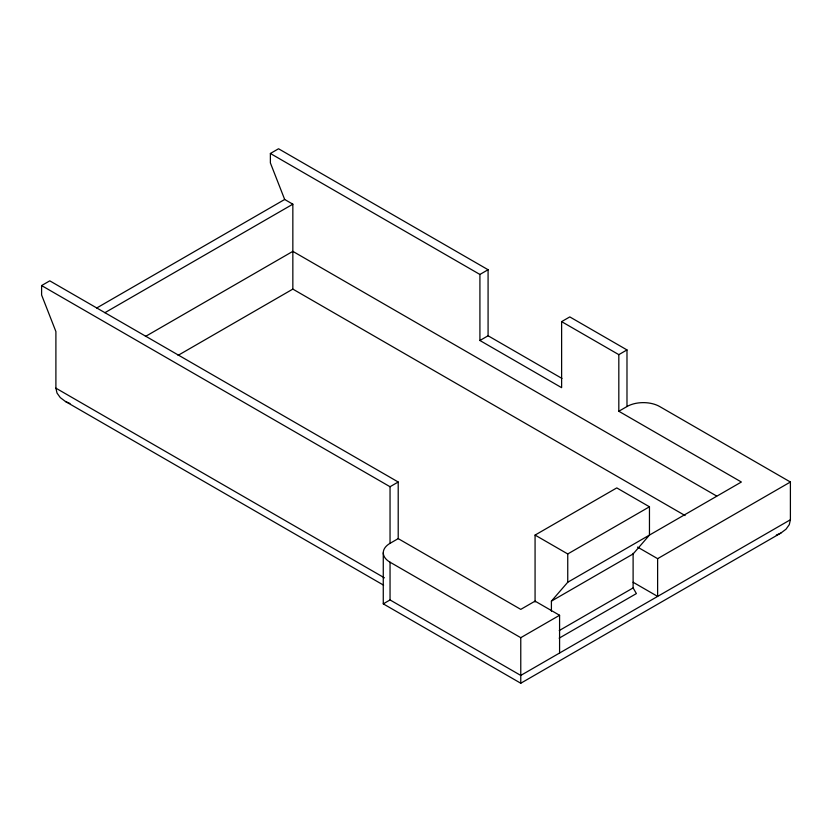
<?xml version="1.0" encoding="UTF-8"?>
<svg xmlns="http://www.w3.org/2000/svg" width="832" height="832" viewBox="0 0 832 832"><rect width="100%" height="100%" fill="white"/><g stroke="black" fill="none" stroke-linecap="round" stroke-linejoin="round"><path stroke-width="1.25" d="M685.09 515.559L292.843 289.099L292.843 204.194L284.679 199.472L270.379 162.916L270.379 153.483L479.918 274.456L479.918 340.496L561.621 387.67L561.621 321.63L618.821 354.65L618.821 411.258L626.985 406.536A23.109 13.343 0 0 1 659.672 406.536L790.4 482.019L790.4 519.75L789.287 524.638L786.022 529.183L780.832 533.094L520.77 683.238L383.271 603.855L383.271 552.77M551.408 611.187L551.408 601.13L567.746 582.254L741.374 482.019L618.821 411.258M383.583 585.166L65.468 401.502L60.278 397.602L57.013 393.047L55.9 388.159L55.9 331.552L41.6 294.996L41.6 285.563L49.774 280.842L398.206 482.009L398.206 538.626L520.77 609.378L535.07 601.13L559.582 615.274L559.582 653.016M270.379 153.483L278.543 148.762L488.082 269.734L488.082 335.774L561.954 378.425M96.71 307.996L284.679 199.472M104.884 312.707L292.843 204.194M145.402 336.492L292.843 251.358L716.643 496.038M178.069 355.368L292.843 289.099M479.918 274.456L488.082 269.734M479.918 340.496L488.082 335.774M561.621 321.63L569.795 316.909L626.985 349.929L626.985 406.536M41.6 285.563L390.042 486.73L398.206 482.009M618.821 354.65L626.985 349.929M383.271 603.855L390.042 599.945L390.042 562.203A23.109 13.343 0 0 1 390.042 543.338L398.206 538.626M535.07 601.983L535.07 535.08L616.772 487.906L649.459 506.782L649.459 535.08L633.11 553.956L551.408 601.13M535.07 535.08L567.746 553.956L649.459 506.782M390.042 562.203L520.77 637.686L559.582 615.274M637.572 547.092L657.623 558.667L790.4 482.019M559.239 630.562L633.11 587.922L633.11 553.322M559.156 638.165L636.386 593.58L633.11 587.922M790.4 519.75L520.77 675.428L390.042 599.945M776.318 535.09L780.832 533.094M65.468 401.502L69.982 403.51M633.11 582.254L657.623 596.409L657.623 558.667M55.9 388.159L384.415 577.834M567.746 553.956L567.746 582.254M520.77 637.686L520.77 683.238M390.042 486.73L390.042 543.338"/></g></svg>
